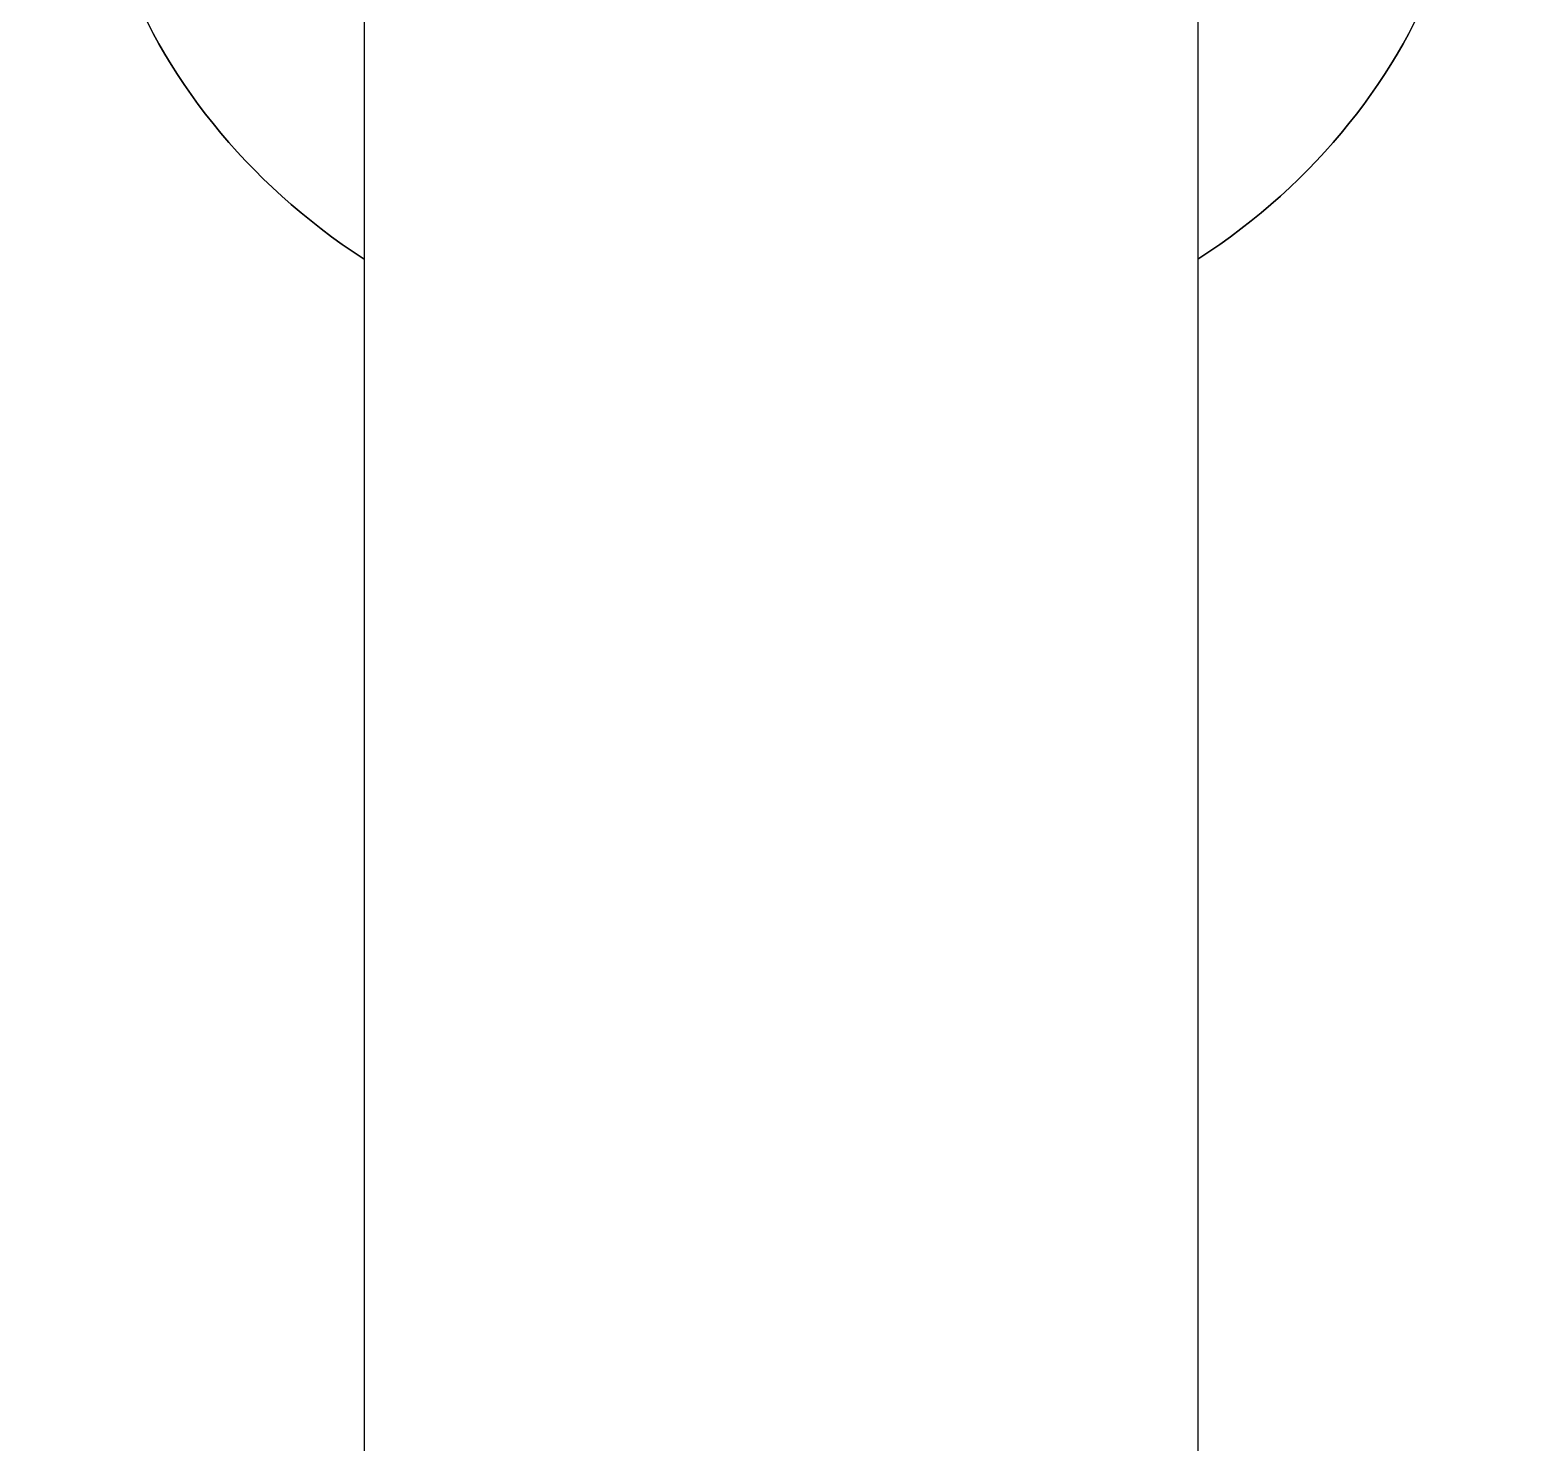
# Model space of a CAD drawing. Header units: metres. Extents: x 0 to 63075, y 0 to 44550.
# Drawn here: x 39806.4 to 40109.5, y 35412.5 to 35697.6 of the extents above; entities that cross this region are included whole.
import ezdxf

# ---------------------------------------------------------------- set-up
doc = ezdxf.new("R2010")
doc.units = ezdxf.units.M
doc.header["$LTSCALE"] = 75
doc.layers.add('SDM', color=7, linetype='Continuous')
doc.layers.add('SL1', color=8, linetype='Continuous')

# ---------------------------------------------------------------- blocks, each defined once
blk = doc.blocks.new('A$C32abaae3')
at = {"layer": 'SL1', "extrusion": (2.28848e-17, 1, 0)}
for p, q in [((13489.98, 7532.83), (13489.98, 7201.12)), ((13658.26, 7532.83), (13658.26, 7201.12))]:
    blk.add_line(p, q, dxfattribs=at)
at = {"layer": 'SL1', "extrusion": (0, 0, -1)}
for major_axis, start_param, end_param in [((-139.7, 0), -0.924451, 1.570796), ((139.7, 0), -1.570796, 0.924451)]:
    blk.add_ellipse((13574.12, 7544.73), major_axis=major_axis, ratio=0.866025, start_param=start_param, end_param=end_param, dxfattribs=at)
at = {"layer": 'SL1'}
for major_axis, start_param, end_param in [((-139.7, 0), -1.570796, 0.924451), ((139.7, 0), -0.924451, 1.570796)]:
    blk.add_ellipse((13574.12, 7544.73), major_axis=major_axis, ratio=0.866025, start_param=start_param, end_param=end_param, dxfattribs=at)

msp = doc.modelspace()

# ---------------------------------------------------------------- block references
at = {"layer": 'SDM'}
msp.add_blockref('A$C32abaae3', (26383.8, 28203.14), dxfattribs=at)

doc.saveas('drawing.dxf')
